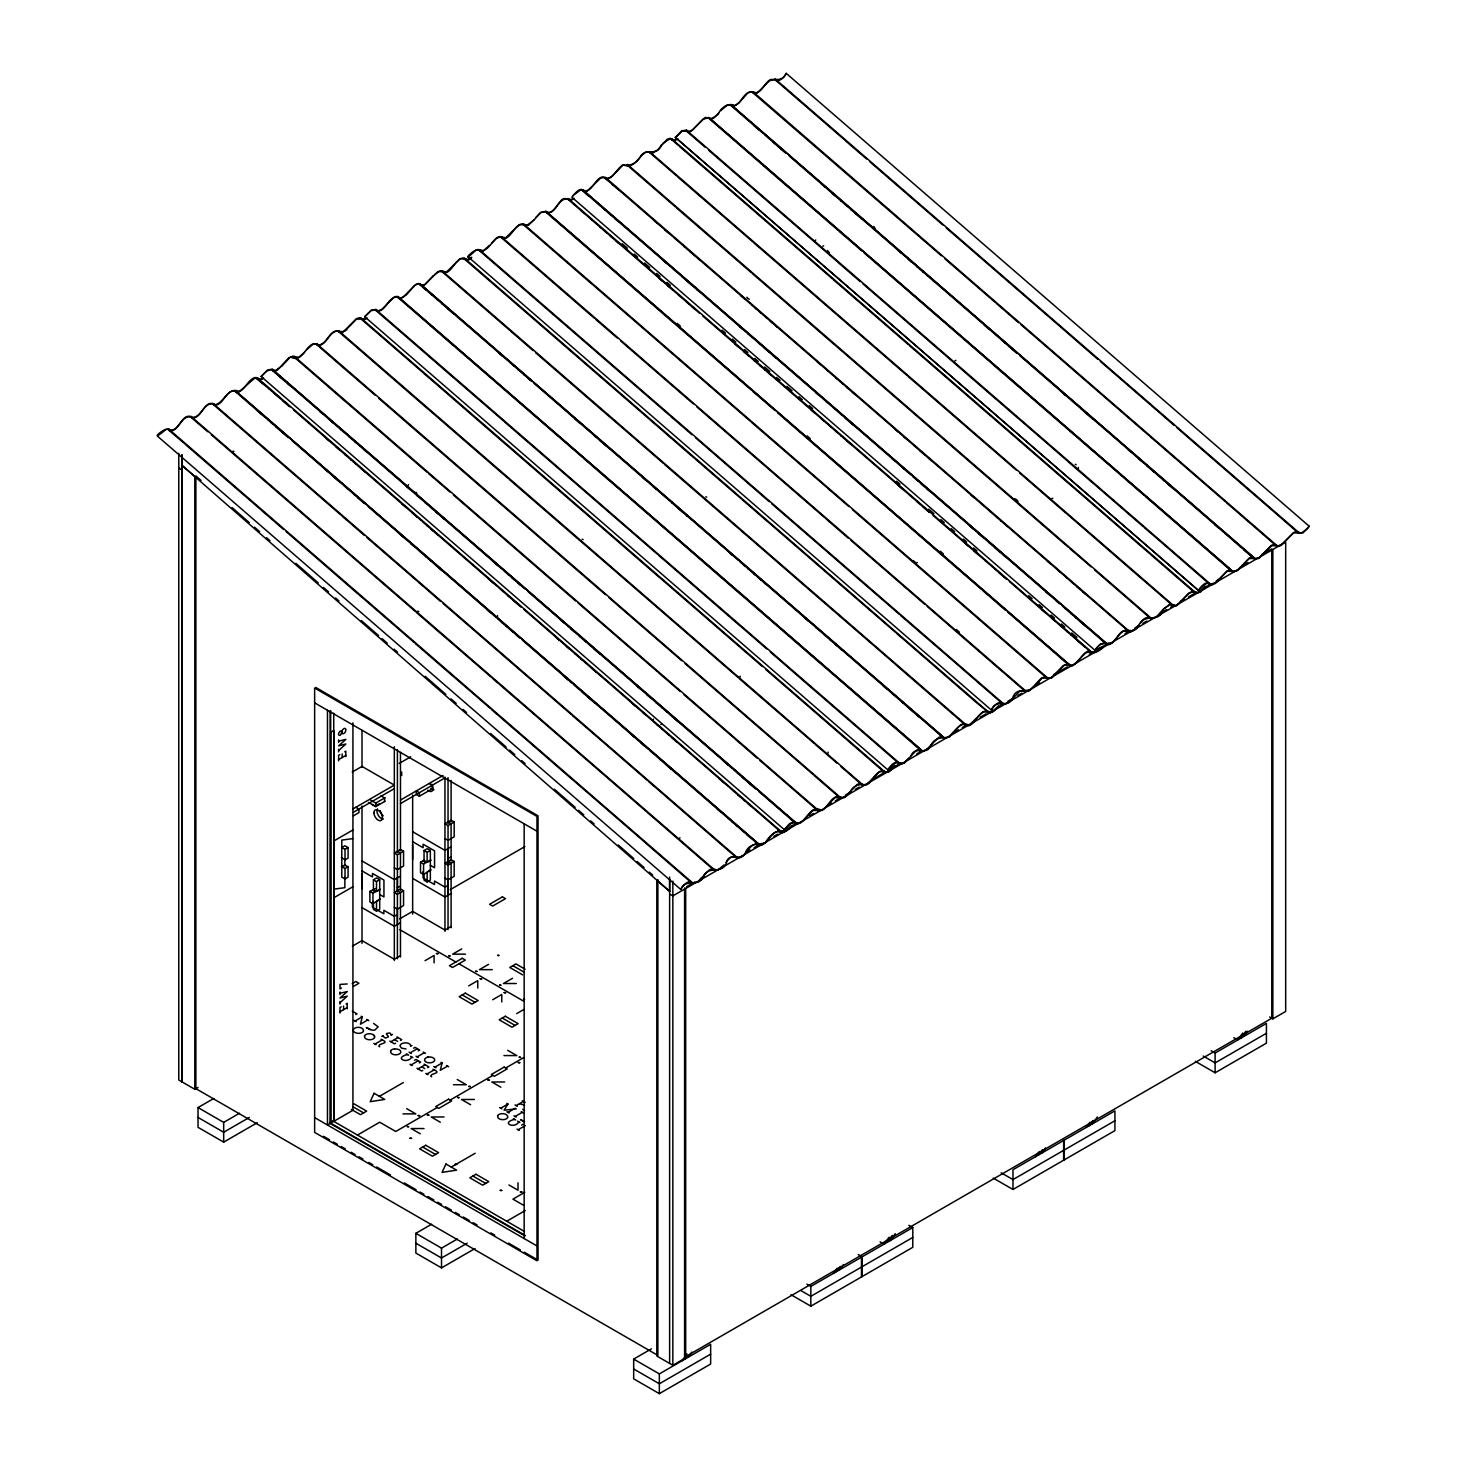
<?xml version="1.0" encoding="UTF-8"?>
<svg xmlns="http://www.w3.org/2000/svg" width="1467" height="1467" viewBox="0 0 1467 1467"><rect width="100%" height="100%" fill="white"/><g stroke="black" fill="none" stroke-linecap="round" stroke-linejoin="round"><path stroke-width="1.5" d="M181.981 454.788L181.981 1081.876L181.981 455.1M314.635 702.858L314.635 688.041L536.977 816.422L536.977 1260.758L314.635 1132.396L314.635 702.858L536.977 831.221M333.743 1121.375L333.743 730.474L330.68 732.253L330.68 1123.135L330.68 710.578M362.001 943.428L362.001 806.006M394.33 960.537L394.33 746.795M397.41 924.503L397.392 908.073M397.41 854.784L394.33 853.005L400.473 849.466L403.553 851.245L397.41 854.784L397.392 890.799L400.473 892.504L400.473 956.979M412.649 914.198L412.649 795.077M448.04 895.273L448.04 878.843M448.04 863.733L448.04 825.554L454.183 821.997L451.103 820.236L444.959 823.776L448.04 825.554M451.103 927.749L451.103 863.274L448.04 861.496M685.676 888.507L685.676 1357.855L672.84 1365.264L656.813 1356.003L656.813 880.237L669.63 891.349L669.63 876.991M455.118 1164.413L456.64 1164.413L455.1 1164.413M361.139 1016.228L362.239 1016.869L360.405 1024.223L367.685 1020.005M440.999 1062.328L442.117 1062.988L440.265 1070.323L447.545 1066.124M391.432 1035.005L389.965 1032.951L386.756 1033.428A1.925 1.119 0 0 0 386.481 1034.162L388.058 1035.904A2.567 1.485 0 0 1 388.333 1036.912L385.381 1038.104L382.649 1035.977M363.578 1030.934L363.303 1031.503A5.079 2.934 0 0 1 359.488 1033.3A5.281 3.044 0 0 1 353.345 1029.761M374.672 1037.334L374.397 1037.902A5.079 2.934 0 0 1 368.272 1039.626A5.079 2.934 0 0 1 364.678 1036.289M507.784 1117.249L507.509 1117.799A5.079 2.934 0 0 1 501.384 1119.541A5.079 2.934 0 0 1 497.79 1116.204M506.83 1103.404L507.93 1104.046L504.116 1110.207L516.311 1108.887M166.083 429.336C148.332 444.446 161.297 428.107 168.705 429.061L692.717 882.969L697.779 881.777L709.405 869.766L712.394 868.776L717.968 870.133L724.02 864.907M290.246 385.821L271.267 369.537L266.572 371.078L261.144 376.506L267.783 369.867L272.257 369.281L795.242 822.198C805.988 827.186 808.775 802.889 821.502 810.352C828.177 807.345 829.955 798.47 837.199 796.306C841.214 798.323 845.872 798.14 848.77 793.5M349.073 326.848L356.371 319.164L361.139 319.109M427.392 355.051L375.442 310.05L371.188 310.601L364.696 316.725L371.316 310.087L375.79 309.5L899.803 763.408L903.837 762.895L908.935 758.146M475.766 250.307C458.364 266.664 473.438 247.538 479.342 249.72L1003.355 703.628L1006.417 703.592L1010.488 700.658M533.988 220.105L540.278 212.623L545.889 211.303L1068.875 664.221C1078.777 670.016 1082.408 645.37 1092.677 652.687C1116.809 635.816 1092.585 661.067 1088.257 649.954M1138.19 625.786C1134.541 634.331 1127.775 628.188 1122.457 631.36C1117.084 634.367 1113.215 647.405 1105.88 642.858L582.876 189.94C578.42 186.676 570.938 199.2 572.772 195.771M661.489 144.555C657.711 156.621 647.68 148.185 641.537 154.824C637.338 163.259 630.48 166.376 622.778 164.909C616.103 168.998 611.776 182.495 602.662 176.847C594.557 178.259 591.696 194.598 582.876 189.94M1309.224 526.268L1303.063 532.851L1293.546 532.961L1280.893 545.651L1271.357 545.761L1258.704 558.45L1249.169 558.579L1236.534 571.268L1226.999 571.378L1215.409 583.371L1211.504 585.003L1208.423 583.334L1205.837 583.683L1198.484 590.523L675.333 137.385L681.953 130.746L686.428 130.16L1210.44 584.068L1215.501 582.876L1227.127 570.846L1230.116 569.874L1233.949 571.635L1237.671 570.076L1249.297 558.047L1252.305 557.057L1255.404 558.744L1258.833 557.937L1271.486 545.247L1274.475 544.257L1277.592 545.926L1281.021 545.119L1293.674 532.429L1296.663 531.457L1301.321 533.108L1307.317 528.78L1309.224 526.268L786.239 73.35C782.92 81.272 776.373 79.163 770.67 79.511C764.362 82.152 760.878 96.309 752.974 91.743C744.209 90.422 742.045 102.653 734.875 105.496C727.944 102.397 721.104 107.421 717.876 114.609M675.498 137.605L681.825 131.26L686.593 131.205M157.611 436.286L680.761 889.442C685.933 877.174 699.429 889.002 703.922 875.286C710.065 865.09 723.194 875.652 727.027 860.891M261.144 376.506L784.313 829.662L791.667 822.804L794.252 822.455L797.315 824.124L801.239 822.492L812.81 810.499L822.345 810.389L834.998 797.7L844.534 797.59L857.315 784.368L860.304 783.378L863.403 785.047L866.85 784.258L879.485 771.569L882.474 770.578L887.15 772.229L895.053 765.389L894.247 766.966L888.892 771.972L884.638 772.522L765.866 669.557M849.888 792.583C853.262 784.24 860.304 784.258 866.722 784.772C872.993 781.966 876.643 767.864 884.638 772.522M364.696 316.725L887.865 769.882L895.2 763.023L897.804 762.675L900.866 764.344L904.791 762.712L916.49 750.205L919.479 749.215L922.596 750.884L926.025 750.077L938.678 737.388L941.667 736.397L944.766 738.084L948.214 737.278L960.848 724.588L963.837 723.598L969.412 724.955L983.037 711.788L986.026 710.798L991.6 712.155L998.752 705.847L993.507 711.495L989.583 713.127L978.507 704.252M468.248 256.945L991.399 710.101C995.763 697.889 1007.774 709.405 1012.468 698.365C1016.466 685.474 1027.578 694.68 1033.685 686.758M1034.803 685.822L1042.083 678.139L1051.619 678.011L1064.272 665.321L1067.114 664.386L1070.195 666.055L1072.78 665.725L1085.378 653.218L1089.303 651.586L1091.723 652.962M571.782 197.165L1094.95 650.303L1100.268 644.178L1105.88 642.858M1162.304 610.29L1156.308 617.057L1151.247 618.23L627.253 164.322M1198.484 590.523C1200.226 587.167 1206.131 579.96 1210.44 584.068M681.917 1360.863L686.959 1353.913M684.997 1359.084L687.51 1355.618M688.06 1357.323L691.856 1352.097M833.421 1273.393L837.199 1268.166M836.483 1271.614L840.279 1266.406M839.564 1269.854L843.36 1264.627M889.112 1237.194L884.051 1244.163L880.108 1241.889M887.132 1242.384L892.174 1235.434M890.194 1240.605L895.255 1233.655M1035.555 1156.693L1039.351 1151.467M1038.636 1154.914L1042.414 1149.706M1041.698 1153.135L1045.494 1147.928M1086.185 1127.463L1089.981 1122.237M1089.266 1125.684L1093.043 1120.458M1092.347 1123.905L1097.389 1116.955M1242.751 1033.025L1237.69 1039.993L1233.747 1037.701M1240.77 1038.214L1245.813 1031.246M1243.833 1036.436L1247.628 1031.228M382.667 1036.417L383.309 1035.61L381.787 1036.472M281.517 366.53L289.824 357.581M304.568 352.19L298.516 357.435L292.942 356.078L288.834 357.783L277.171 370.271M306.64 349.769L313.021 344.268M433.315 275.594L425.21 284.36L421.781 285.166L418.682 283.479L415.674 284.47L403.04 297.159L400.326 298.058L397.3 296.389L394.568 296.737L381.878 309.299L378.156 310.857L375.79 309.5M489.483 245.447L483.432 250.674L479.342 249.72M491.555 243.027L495.846 238.718L499.77 237.086M533.841 219.83L528.633 225.093L524.379 225.643M535.913 217.409L541.268 212.403L545.541 211.853M718.757 113.069L713.53 118.35L709.276 118.9M720.829 110.648L727.21 105.147M726.092 862.486C730.071 851.318 740.12 861.881 745.236 853.281C749.124 841.948 758.201 845.615 765.352 842.535C770.322 834.631 777.015 828.91 785.487 831.221C802.541 813.837 781.636 842.021 777.62 829.295M911.007 755.725C915.445 745.236 925.164 755.78 930.225 746.868C934.002 736.819 942.016 738.213 949.149 737.094C954.815 732.381 959.766 720.444 968.275 725.817C976.307 724.221 979.278 707.956 988.171 712.742M1011.588 699.887L1019.913 690.939L1029.449 690.829L1041.093 678.341L1045.201 676.617L1048.318 678.304L1051.747 677.497L1063.282 665.541L1068.875 664.221M1095.904 648.964C1098.856 644.031 1104.193 641.812 1108.832 644.673C1116.002 642.436 1117.744 633.561 1124.474 630.645C1138.044 638.035 1139.712 612.748 1151.247 618.23M1140.281 623.365C1146.387 613.151 1159.59 623.75 1163.386 608.952M347.954 327.783C344.452 334.696 339.06 329.745 334.311 331.45C328.113 334.733 326.297 343.626 318.962 345.02C306.438 337.593 304.513 364.733 290.851 357.068M532.869 221.022L526.873 225.35L522.215 223.699L519.226 224.689L505.602 237.856L500.045 236.517L497.038 237.489L487.521 248.125L482.295 251.535M573.945 194.781L580.254 190.215M662.662 143.564L669.851 138.888M1163.478 609.282L1170.024 604.166L1174.774 605.798L1177.469 604.899L1189.004 592.943L1193.111 591.238L1198.686 592.595L1205.856 586.287L1200.593 591.935L1195.275 593.181L1150.238 554.178M280.399 367.282L275.429 370.528L272.257 369.281M434.47 274.769L438.761 271.67L441.989 271.633L509.526 330.13M716.758 115.361L711.788 118.607L705.205 117.397L692.497 129.958L688.775 131.517L686.428 130.16M728.2 860.065C731.795 853.812 736.599 859.405 740.982 857.37C746.923 854.014 748.812 845.964 755.615 843.837C766.893 851.685 770.633 826.911 781.086 832.302M1164.56 608.145L1169.786 604.716L1176.314 605.944L1188.93 593.438L1192.836 591.806L1195.275 593.181M338.602 750.591L345.882 743.989L338.602 745.896L345.882 739.386L338.602 741.183M339.996 1002.731L347.276 996.148L339.996 998.055L347.276 991.527L339.996 993.324M414.483 285.698L406.157 295.105L400.931 298.516M471.64 257.257L467.698 259.531L463.04 257.88L460.033 258.852L446.426 272.037L440.852 270.68L437.863 271.67L424.055 285.387M471.604 257.697C467.386 263.602 461.977 255.038 457.741 260.943C453.285 264.335 448.81 276.218 441.989 271.633M747.29 93.54L738.983 102.947L733.738 106.358M263.51 377.642C259.952 381.878 256.652 375.259 252.947 378.413C247.226 381.567 245.374 388.883 239.341 391.597C228.449 386.004 224.653 402.068 215.411 404.8C204.885 397.704 201.896 418.81 191.902 417.251C181.945 411.072 178.479 434.819 168.705 429.061M263.418 378.138L261.328 379.348M367.043 317.862L363.321 319.421L359.488 317.661L356.499 318.632L342.691 332.367M622.631 165.441L611.061 177.434L607.136 179.066L604.074 177.397L600.461 178.24L586.782 191.444M574.129 198.302C569.563 201.951 564.062 194.781 560.174 201.786C556.58 205.105 551.885 215.759 545.889 211.303M574.055 198.797L571.011 200.319M677.681 138.521L673.958 140.08L670.126 138.301L667.137 139.292L657.619 149.927L652.375 153.338M691.36 131.15L702.931 119.157L708.268 117.91M380.081 899.051L376.506 901.288L376.506 911.172L373.425 909.393L373.425 901.49M430.73 869.821L427.135 872.058L427.135 881.942L424.055 880.163L424.055 874.24M375.369 888.507L369.867 891.423L369.867 901.93L372.948 903.709L380.283 899.143M424.165 860.249L420.516 862.193L420.516 872.7L423.578 874.46L430.913 869.894M954.925 360.882L955.842 360.35M339.831 754.625L338.602 755.34L338.602 760.823M344.745 751.782L345.809 751.177L345.809 756.66M338.602 759.576L345.809 755.432M352.19 772.082L362.001 766.416L394.33 785.083L353.07 808.885M399.097 763.518L410.705 756.807M353.437 812.241L394.33 788.623M353.437 815.78L358.938 812.608L358.938 809.069L355.858 807.29M370.271 799.882L375.772 803.054L385.124 797.663M379.44 803.751L375.222 806.19L372.16 804.411M368.437 802.376L375.772 806.612L385.124 801.202M400.473 800.047L443.034 775.475M333.743 841.031L352.924 829.974M400.473 803.586L417.875 793.537M429.134 783.506L432.215 785.267L432.215 788.824L419.379 796.233L416.298 794.454L416.298 790.896L419.379 792.675L444.959 777.913M348.082 847.578L344.873 845.726L341.793 847.504L345.002 849.356L348.082 847.578L348.082 858.067L345.002 859.845L341.408 857.59M341.719 866.887L344.782 865.108M341.408 866.594L345.002 868.482L348.082 866.704L348.082 877.193L345.002 878.971L341.793 877.119L341.793 840.096L352.924 838.611M333.743 897.822L352.924 886.746M917.333 562.503L916.215 563.145L913.428 560.724M380.081 889.534L376.506 891.423L373.425 889.644L373.425 879.778L376.634 877.926L379.696 879.687L379.696 909.32L376.506 911.172M430.73 860.285L427.135 862.193L424.055 860.414L424.055 850.53L427.264 848.678L430.344 850.457L430.344 880.09L427.135 881.942M373.425 879.778L376.506 881.539L379.696 879.687M424.055 850.53L427.135 852.309L430.344 850.457M397.41 851.245L400.473 853.005L400.473 876.074L394.33 879.632L362.001 860.964M448.04 821.997L451.103 823.776L451.103 846.844L444.959 850.383L412.649 831.734M397.392 892.101L397.392 887.792L400.473 886.013L400.473 876.074M448.04 862.871L448.04 858.562L451.121 856.783L451.103 846.844M403.553 890.744L400.473 888.965L394.33 892.504L397.41 894.283L403.553 890.744L403.553 905.542L397.41 909.1L394.33 907.321M454.183 861.496L451.103 859.735L444.959 863.274L448.04 865.053L454.183 861.496L454.183 876.312L448.04 879.87L444.959 878.091M397.41 914.564L394.33 916.325L383.859 910.292L383.859 913.794L372.398 907.174L372.398 902.957M448.04 885.335L444.959 887.095L434.489 881.044L434.489 884.546L423.046 877.944L423.046 871.6M352.392 946.16L362.001 940.604L394.33 959.271L400.473 955.714M399.666 918.874L412.649 911.374L444.959 930.041L451.103 926.484M450.222 889.68L524.856 846.587M400.473 922.725L394.33 926.282L362.001 907.615M451.103 893.495L444.959 897.034L412.649 878.385M341.444 988.006L339.996 988.85L339.996 984.43L347.202 983.954M352.19 983.605L355.858 981.478L358.938 983.257L353.437 986.429M178.772 453.248L178.772 1080.024L194.799 1089.266L198.008 1087.414M341.224 1006.784L339.996 1007.481L339.996 1012.963M346.139 1003.941L347.202 1003.336L347.202 1008.819M425.027 960.683L434.104 955.439L434.104 962.847M339.996 1011.717L347.202 1007.572M461.702 948.911L452.625 954.155L465.461 954.155M355.821 1014.596L357.049 1013.88L352.3 1011.13M257.22 1122.75L223.681 1142.133L198.027 1127.316L198.027 1107.567L213.815 1098.453M355.051 1021.032L362.239 1016.869M488.529 964.387L479.434 969.65L492.289 969.65M198.027 1107.567L223.681 1122.383L239.469 1113.27M468.67 985.879L477.765 980.634L477.765 988.061M374.984 1044.064L382.172 1039.92M391.102 1035.189L392.514 1034.382M249.335 1117.432L223.681 1132.249L198.027 1117.432M390.864 1041.717L398.052 1037.554M395.577 1043.22L394.531 1043.826L389.782 1041.093M400.509 1040.396L401.738 1039.681L396.989 1036.931M512.533 978.269L503.456 983.513L516.292 983.513M411.915 1045.549L410.632 1046.301L410.448 1044.926A5.079 2.934 0 0 0 407.441 1043.055L405.442 1042.854A5.483 3.172 0 0 0 402.453 1043.404L401.628 1043.789A5.483 3.172 0 0 0 400.014 1045.989L401.518 1048.153L406.029 1048.96M686.593 886.728L694.514 882.162M700.474 878.715L704.435 876.422M746.098 852.382L750.059 850.09M754.038 847.798L757.999 845.505M773.861 836.337L777.84 834.063M791.722 826.031L795.682 823.739M809.582 815.725L813.543 813.433M827.425 805.42L831.404 803.127M835.365 800.835L841.306 797.406M845.285 795.114L851.227 791.685M855.206 789.393L859.167 787.101M873.048 779.087L884.949 772.21M890.909 768.781L900.83 763.042M916.692 753.891L920.671 751.599M954.394 732.125L958.354 729.832M962.315 727.54L966.295 725.248M980.176 717.235L986.117 713.806M1000.017 705.792L1003.978 703.5M1007.939 701.208L1011.918 698.915M1017.86 695.468L1021.839 693.194M1035.72 685.162L1039.681 682.87M1053.563 674.857L1067.463 666.843M1089.284 654.245L1093.245 651.953M1099.186 648.524L1109.107 642.803M1124.987 633.634L1128.948 631.342M1134.908 627.913L1138.869 625.62M1142.83 623.328L1146.809 621.036M1162.671 611.867L1166.632 609.575M1170.611 607.283L1174.572 604.991M1180.532 601.562L1184.492 599.269M1188.453 596.977L1194.413 593.548M1206.314 586.672L1210.275 584.379M1216.235 580.95L1220.196 578.658M1243.998 564.923L1247.977 562.631M1261.858 554.599L1271.779 548.878L1271.779 1018.245L684.594 1357.25L684.594 887.883M492.692 999.742L501.769 994.498L501.769 1001.924M413.621 1048.19L415.051 1047.365L419.709 1050.042L418.278 1050.885M407.478 1054.516C393.266 1058.11 407.808 1064.437 411.75 1056.992M410.192 1052.848L417.38 1048.703M417.123 1056.863L424.33 1052.719M414.538 1060.238L415.968 1059.412L420.644 1062.108L419.195 1062.933M411.108 1064.914L418.297 1060.751M418.003 1068.911L425.21 1064.749M516.696 1013.605L523.976 1009.406M352.924 1110.299L327.471 1124.987L327.471 710.266M422.734 1070.415L421.689 1071.02L416.94 1068.288M427.649 1067.591L428.877 1066.876L424.128 1064.125M379.403 1096.362L403.333 1082.554M434.929 1067.132L442.117 1062.988M426.915 1074.046L434.122 1069.901M357.453 1135.055L379.696 1122.218L395.723 1131.479L437.276 1107.475M450.112 1100.085L492.857 1075.384M505.693 1067.994L523.499 1057.707M500.742 1108.19L507.93 1104.046M516.182 1105.586L523.371 1101.442M508.022 1112.389L515.21 1108.245M515.1 1116.479L522.289 1112.334M514.495 1119.358C500.302 1122.97 514.844 1129.278 518.786 1121.833M521.574 1125.097L523.004 1124.254M451.268 1167.072L475.18 1153.264M518.126 1129.755L525.333 1125.611M475.051 1248.527L441.512 1267.891L415.858 1253.075L415.858 1233.325L431.646 1224.212M524.801 1192.286L512.937 1199.144L523.627 1205.306M415.858 1233.325L441.512 1248.142L457.301 1239.028M467.166 1243.209L441.512 1258.008L415.858 1243.209M506.72 1221.241L525.259 1210.532M633.671 1359.084L659.343 1373.901L710.651 1344.285L710.651 1364.035L659.343 1393.65L633.671 1378.833L633.671 1359.084L651.44 1348.833M1269.633 1017.016L1272.843 1018.85L1285.679 1011.46L1285.679 542.093L672.84 895.897L669.63 894.045M806.887 1284.157L810.829 1286.431L912.786 1227.567L912.786 1247.317L810.829 1306.18L791.098 1294.793M1211.174 1050.739L1215.116 1053.031L1266.424 1023.398L1266.424 1043.147L1215.116 1072.78L1195.385 1061.374M710.651 1354.151L659.343 1383.784L633.671 1368.968M912.786 1237.451L810.829 1296.315L800.964 1290.612M1114.92 1120.751L1012.982 1179.596L1001.136 1172.775M1266.424 1033.281L1215.116 1062.897L1203.27 1056.057M1012.982 1189.48L1114.92 1130.617L1114.92 1110.867L1012.982 1169.731L1012.982 1189.48L993.232 1178.093M420.516 862.193L423.578 863.971L430.913 860.065M369.867 891.423L372.948 893.201L380.283 889.314M748.372 92.843L750.352 92.018M756.88 93.246L769.478 80.74L774.796 79.493L844.075 139.475M645.847 152.11C638.2 156.712 633.726 169.897 623.658 164.927M675.517 140.209L676.544 139.713M505.418 238.406C512.625 235.967 515.284 222.14 523.866 225.148M415.546 285.001L417.527 284.176M365.906 319.054L361.652 319.604M172.611 430.565C179.818 428.107 182.476 414.281 191.04 417.306M232.905 451.231L233.95 451.378M417.582 611.189L418.81 611.611M740.12 676.122L740.101 677.057M690.334 131.663L687.106 131.7L705.132 147.213M254.8 378.119L238.204 392.459M276.163 370.784L272.917 370.821M524.636 1105.183L519.465 1103.697M394.586 1048.832L393.633 1048.997A5.061 2.916 0 0 0 390.515 1051.197M427.52 1057.047L428.492 1056.882M582.106 539.233L583.114 539.563M828.048 752.094L828.03 753.121M333.743 889.167L344.873 887.682L344.873 877.413M728.164 104.817L730.438 105.111L763.353 133.589M646.8 151.798L648.432 151.779M476.72 249.995L478.352 249.977M337.043 331.029C328.59 332.477 327.141 344.158 318.687 345.607M313.993 343.956L315.625 343.92M524.544 998.752L523.627 999.284L524.544 999.577M503.951 1055.58L516.806 1055.58L507.71 1050.335M504.666 1081.986L491.812 1081.986L500.907 1087.23M453.45 1084.736L466.304 1084.736L457.209 1079.492M474.354 1099.48L461.518 1099.48L470.595 1104.724M402.948 1113.893L415.803 1113.893L406.707 1108.649M444.061 1116.974L431.206 1116.974L440.302 1122.218M424.018 1128.545L411.163 1128.545L420.259 1133.789M396.989 296.957C387.581 296.902 386.078 312.416 376.469 311.041M255.68 378.009L269.195 388.883M234.262 390.9C224.836 390.552 222.801 407.789 213.228 404.507M680.01 837.84L679.093 838.372M370.179 1029.669L366.365 1027.56L372.068 1030.146A4.933 2.861 0 0 0 374.984 1029.981L378.156 1026.808L373.572 1023.398M705.792 496.781L706.746 497.111M751.984 91.999L918.874 236.279M732.106 106.376L730.438 105.111M650.743 153.357L649.074 152.073L676.782 176.077M581.886 190.197L594.667 200.997M591.953 220.05L567.711 199.054C557.955 197.458 556.323 214.439 546.549 212.843M569.379 200.337L567.711 199.054M480.663 251.554L478.994 250.27L669.484 415.253M419.159 284.14L431.94 294.94M399.299 298.535L398.144 297.746M317.936 345.497L316.267 344.232L348.449 372.196M236.554 392.478L235.417 391.689M167.715 429.318L183.943 443.107M795.242 822.198L789.649 823.519L784.313 829.662M344.488 864.815L348.082 866.704M178.772 468.065L181.981 469.917M315.717 687.436L538.041 815.799L538.041 1260.153L524.269 1252.195M380.925 795.847L384.574 797.956L384.574 801.514M444.959 838.592L448.04 840.371L454.183 836.813L454.183 821.997M412.63 841.673L423.119 847.724L423.119 844.222L434.562 850.823L434.562 867.731L430.363 865.31M423.046 861.037L424.917 862.119M394.33 867.822L397.41 869.601L403.553 866.043L403.553 851.245M362.001 870.903L372.49 876.954L372.49 873.452L383.932 880.053L383.932 896.96L379.715 894.54M525.094 969.192L515.926 963.911L509.782 967.45L522.6 974.858M512.863 965.689L523.847 972.034M372.398 890.267L374.268 891.349M399.904 929.711L455.852 962.004M458.933 963.782L523.701 1001.191M908.843 1225.293L912.786 1227.567M462.215 994.919L475.051 1002.328M502.246 1018.025L515.082 1025.433M858.195 1254.523L862.138 1256.816L862.138 1276.565M522.252 1100.8L525.168 1102.469M366.677 1019.418L368.804 1020.647M423.211 1052.059L425.43 1053.343M446.536 1065.537L448.664 1066.766M515.064 1104.944L517.301 1106.246M522.71 1109.364L524.563 1110.427M521.17 1111.693L523.407 1112.976M394.513 1039.608L397.649 1041.423M353.932 1020.372L356.169 1021.674M409.073 1052.206L411.31 1053.508M416.005 1056.222L418.242 1057.505M433.81 1066.491L436.029 1067.774M381.053 1039.259C391.304 1043.752 378.486 1042.854 378.889 1046.319L379.696 1046.778M406.359 1053.874L408.633 1055.176M410.632 1056.35L412.869 1057.634M433.003 1069.26C443.236 1073.734 430.436 1072.835 430.821 1076.301L431.628 1076.778M499.642 1107.548L501.861 1108.832M506.904 1111.748L509.122 1113.031M513.982 1115.837L516.201 1117.12M513.395 1118.716L515.65 1120.036M517.668 1121.191L519.886 1122.475M421.652 1066.802L424.788 1068.618M373.865 1043.422L376.102 1044.706M410.008 1064.272L412.227 1065.555M425.797 1073.404L428.034 1074.706M517.026 1129.113L519.263 1130.415M508.921 1184.969L518.016 1190.232L518.016 1182.805M353.822 1103.716L366.64 1111.124L360.497 1114.682L351.328 1109.382M352.575 1106.558L363.578 1112.903M422.698 1147.029L435.516 1154.437M472.887 1176.021L485.724 1183.429M332.642 1120.733L524.508 1231.51M329.562 1122.512L525.388 1235.562M524.856 1235.874L330.148 1123.447L330.148 711.018M314.635 1117.597L536.977 1245.96M323.584 1136.32L329.488 1139.731M333.412 1142.004L337.355 1144.278M341.279 1146.552L345.222 1148.826M351.126 1152.237L355.069 1154.511M358.993 1156.766L362.936 1159.04M368.84 1162.451L372.765 1164.725M376.707 1166.998L390.479 1174.957M404.25 1182.897L416.06 1189.719M419.984 1191.993L423.926 1194.266M427.869 1196.54L433.774 1199.951M437.698 1202.207L441.64 1204.48M445.565 1206.754L451.469 1210.165M455.412 1212.439L459.336 1214.713M463.279 1216.987L469.183 1220.397M473.126 1222.671L477.05 1224.927M490.822 1232.885L494.764 1235.159M508.536 1243.117L520.345 1249.921M749.252 299.231L748.518 298.791A6.62 4.639 13.9 0 1 747.877 298.314M775.144 78.943L1299.157 532.851M845.084 140.465L866.594 158.968M870.041 161.975L942.786 224.964M946.252 227.972L1074.394 338.95M1075.421 339.922L1097.921 359.433M1100.378 361.432L1150.586 404.929M1151.613 405.919L1156.803 410.412M1157.518 410.925L1174.132 425.412M1176.571 427.429L1252.048 492.912M1252.763 493.425L1298.808 533.401M752.974 91.743L1276.987 545.651M919.882 237.251L925.09 241.762M925.805 242.275L941.392 255.771M944.84 258.76L995.066 302.257M996.093 303.247L1001.283 307.74M1001.998 308.253L1018.593 322.74M1021.05 324.757L1149.193 435.736M1150.22 436.726L1155.409 441.219M1156.124 441.732L1174.462 457.722M1175.177 458.236L1225.385 501.732M1226.412 502.704L1231.602 507.215M1232.317 507.729L1250.654 523.701M1251.369 524.214L1276.638 546.201M730.786 104.542L1253.772 557.478M731.813 105.532L1254.798 558.45M770.267 139.603L775.475 144.096M778.94 147.085L785.854 153.1M789.319 156.089L841.269 201.089M846.477 205.582L851.667 210.074M855.133 213.082L917.48 267.067M922.67 271.578L927.859 276.071M933.049 280.564L993.672 333.064M1000.604 339.06L1005.794 343.553M1009.259 346.56L1016.191 352.557M1019.638 355.564L1069.865 399.042M1076.796 405.057L1081.986 409.55M1085.452 412.557L1092.383 418.553M1095.849 421.542L1147.799 466.543M1152.989 471.035L1158.178 475.546M1163.386 480.039L1223.991 532.521M1230.923 538.536L1234.389 541.525M1239.578 546.017L1246.51 552.032M1249.976 555.021L1253.441 558.028M753.965 125.575L759.173 130.086M764.362 134.579L769.552 139.09M773.017 142.079L785.138 152.586M821.52 184.072L824.967 187.079M831.899 193.076L835.365 196.065M840.554 200.576L847.486 206.572M850.952 209.561L861.349 218.565M897.712 250.068L901.178 253.058M908.091 259.054L911.557 262.061M916.765 266.554L923.678 272.55M927.144 275.558L934.076 281.554M984.302 325.051L989.492 329.543M994.681 334.054L999.889 338.547M1003.355 341.554L1017.199 353.547M1062.218 392.533L1065.684 395.54M1070.892 400.033L1076.081 404.544M1081.271 409.036L1095.134 421.029M1128.031 449.525L1131.497 452.533M1138.429 458.529L1141.894 461.518M1147.084 466.029L1154.016 472.026M1157.481 475.015L1164.395 481.029M1167.86 484.018L1173.068 488.529M1214.621 524.508L1218.087 527.515M1225.018 533.511L1230.208 538.004M1233.674 541.011L1240.605 547.008M1244.053 550.015L1254.45 559M708.616 117.36L1231.602 570.278M709.625 118.35L1232.61 571.268M709.991 119.414L761.941 164.396M762.968 165.386L838.152 230.392M839.161 231.383L844.35 235.875M845.065 236.389L861.679 250.875M864.118 252.892L992.279 363.871M993.287 364.843L1068.471 429.849M1069.48 430.84L1074.688 435.332M1075.403 435.846L1093.722 451.836M1094.437 452.349L1144.663 495.846M1145.69 496.836L1150.88 501.329M1151.595 501.842L1232.28 571.818M708.598 150.202L836.74 261.199M837.767 262.171L860.267 281.664M862.724 283.681L912.932 327.178M913.959 328.168L919.149 332.661M919.864 333.174L938.202 349.164M938.917 349.678L995.359 398.657M996.075 399.171L1014.394 415.143M1015.109 415.656L1067.059 460.656M1068.086 461.647L1092.328 482.643M1093.043 483.156L1143.27 526.653M1144.278 527.625L1149.486 532.136M1150.201 532.649L1210.092 584.618M675.333 137.385L1198.319 590.302M671.611 138.723L1195.623 592.631M678.194 145.27L671.263 139.273L672.271 140.264M679.203 146.26L684.392 150.753M685.107 151.266L703.445 167.256M704.16 167.77L832.321 278.748M833.329 279.739L838.519 284.231M839.234 284.745L857.572 300.735M858.287 301.248L908.513 344.727M909.522 345.717L914.73 350.228M915.445 350.741L990.922 416.206M991.637 416.72L1068.856 483.688M1069.571 484.22L1145.049 549.685M1145.764 550.198L1149.229 553.206M649.423 151.523L1173.435 605.431M677.809 177.067L682.999 181.56M683.714 182.073L702.051 198.063M702.766 198.577L752.993 242.055M754.001 243.045L759.191 247.538M759.906 248.051L907.101 375.534M908.128 376.524L913.318 381.017M914.033 381.53L989.528 447.013M990.243 447.527L1016.209 470.027M1019.675 473.016L1065.72 512.992M1066.436 513.505L1143.655 580.492M1144.37 581.005L1173.087 605.981M626.904 164.891L675.388 206.884M676.397 207.856L751.581 272.862M752.608 273.852L757.797 278.345M758.512 278.858L833.99 344.342M834.705 344.855L988.116 477.82M988.831 478.334L1064.327 543.799M1065.024 544.312L1068.489 547.319M1069.516 548.31L1074.706 552.802M1075.421 553.316L1091.008 566.812M1094.474 569.819L1150.917 618.799M605.064 177.14L1129.077 631.048M604.716 177.69L608.182 180.679M611.647 183.687L618.579 189.683M622.026 192.69L672.253 236.187M679.184 242.183L684.374 246.676M689.582 251.169L694.771 255.68M698.237 258.669L750.187 303.669M755.377 308.162L760.566 312.673M765.774 317.165L772.706 323.162M776.153 326.169L828.122 371.151M833.311 375.662L836.777 378.651M841.966 383.144L848.898 389.158M852.364 392.147L906.038 438.651M909.503 441.64L914.693 446.133M919.901 450.644L925.09 455.137M928.556 458.144L982.248 504.63M985.696 507.637L990.903 512.13M996.093 516.622L1001.283 521.133M1006.49 525.626L1060.164 572.112M1063.63 575.119L1067.096 578.126M1072.285 582.619L1079.217 588.615M1082.683 591.623L1127.701 630.608M605.743 178.681L621.33 192.177M654.227 220.673L657.693 223.662M664.624 229.659L668.072 232.666M673.28 237.159L678.469 241.67M683.659 246.163L699.246 259.659M740.817 295.656L744.282 298.645M751.196 304.659L756.404 309.152M759.869 312.159L766.783 318.156M770.248 321.145L777.18 327.141M817.009 361.634L820.475 364.641M827.406 370.638L832.596 375.149M836.062 378.138L842.993 384.134M846.459 387.141L855.114 394.641M894.943 429.134L898.409 432.123M903.599 436.634L908.788 441.127M913.996 445.62L931.307 460.62M971.136 495.113L974.601 498.12M981.533 504.116L984.999 507.124M990.188 511.616L997.12 517.613M1000.586 520.62L1007.499 526.616M1047.328 561.109L1050.794 564.098M1057.725 570.113L1062.915 574.606M1066.381 577.613L1073.312 583.609M1076.778 586.598L1085.433 594.098M1125.262 628.591L1128.728 631.599M583.903 190.93L1106.888 643.848M601.58 206.994L605.046 209.983M610.235 214.494L617.167 220.49M620.633 223.479L670.859 266.976M677.791 272.972L682.98 277.483M686.446 280.472L693.378 286.468M696.825 289.476L748.793 334.476M753.983 338.969L759.173 343.461M764.362 347.972L769.57 352.465M773.036 355.472L826.71 401.958M831.917 406.451L835.365 409.458M840.573 413.951L847.504 419.947M850.952 422.954L904.644 469.44M908.11 472.447L911.575 475.436M916.765 479.947L923.697 485.944M927.162 488.951L989.492 542.937M994.699 547.429L999.889 551.94M1003.355 554.929L1058.771 602.919M1062.236 605.926L1065.702 608.915M1070.892 613.426L1076.081 617.919M1081.289 622.411L1105.531 643.408M585.278 192.984L588.744 195.973M595.675 201.969L600.865 206.48M604.331 209.469L611.262 215.484M614.728 218.473L619.918 222.966M663.212 260.466L666.678 263.473M671.868 267.966L677.076 272.459M682.265 276.97L697.852 290.466M739.405 326.463L742.87 329.452M748.078 333.963L753.268 338.455M758.457 342.948L775.786 357.948M815.615 392.441L819.081 395.448M825.994 401.445L831.202 405.937M834.668 408.945L841.581 414.941M845.047 417.948L853.702 425.448M891.808 458.438L895.273 461.427M902.205 467.423L907.395 471.934M912.584 476.427L917.792 480.938M921.239 483.927L929.913 491.427M969.742 525.919L973.208 528.927M978.397 533.42L983.587 537.912M988.795 542.423L1006.105 557.423M1045.934 591.916L1049.4 594.905M1056.332 600.902L1059.797 603.909M1064.987 608.402L1071.919 614.398M1075.366 617.405L1085.763 626.409M1103.074 641.409L1106.54 644.398M622.173 243.632L627.344 248.106M634.221 254.066L637.668 257.055M644.563 263.015L649.734 267.489M656.611 273.449L660.058 276.438M666.953 282.397L670.401 285.387M722.057 330.13L725.505 333.119M732.4 339.079L735.847 342.068M744.447 349.531L747.895 352.502M754.79 358.48L758.237 361.45M764.655 367.025L769.808 371.481M776.648 377.404L780.077 380.375M786.935 386.316L792.07 390.754M798.928 396.695L802.339 399.666M809.197 405.589L812.626 408.56M896.557 481.249L899.986 484.22M928.776 509.159L933.947 513.633M940.842 519.593L944.29 522.582M951.166 528.542L954.614 531.531M963.232 538.994L966.68 541.965M973.556 547.943L977.004 550.914M1028.679 595.675L1032.126 598.646M1039.003 604.624L1042.45 607.595M1051.069 615.058L1054.516 618.047M1061.393 624.007L1064.84 626.996M1071.735 632.955L1076.906 637.43M568.059 198.503L1092.071 652.412M597.161 224.543L600.626 227.55M605.816 232.043L612.748 238.039M616.195 241.046L669.887 287.532M673.353 290.539L676.819 293.528M683.75 299.543L688.94 304.036M692.406 307.025L699.319 313.039M702.785 316.028L754.753 361.029M759.943 365.521L765.132 370.014M768.598 373.021L824.014 421.011M827.48 424.018L830.945 427.007M836.135 431.518L841.325 436.011M846.532 440.503L907.138 493.004M914.069 499L919.259 503.493M922.725 506.5L929.656 512.496M933.122 515.504L983.33 558.982M990.262 564.997L995.451 569.489M998.917 572.478L1005.849 578.493M1009.314 581.482L1061.264 626.482M1066.454 630.975L1071.662 635.468M1076.851 639.979L1090.714 651.971M580.859 210.533L584.324 213.54M591.238 219.537L596.446 224.029M599.911 227.037L606.825 233.033M610.29 236.022L618.946 243.522M658.793 278.015L662.24 281.022M667.448 285.515L672.638 290.026M677.827 294.519L683.035 299.011M686.501 302.019L695.156 309.519M734.985 344.012L738.451 347.019M743.641 351.512L748.83 356.004M754.038 360.515L760.951 366.512M764.417 369.501L771.349 375.515M811.178 410.008L814.643 412.997M821.575 418.994L826.765 423.505M830.23 426.494L837.162 432.49M840.628 435.497L851.007 444.501M897.767 484.99L902.957 489.483M908.165 493.994L913.354 498.487M916.82 501.494L928.941 511.983M965.304 543.487L968.77 546.476M973.96 550.969L979.167 555.48M984.357 559.972L989.547 564.465M994.754 568.976L1006.875 579.465M1041.497 609.465L1044.962 612.472M1051.894 618.469L1055.36 621.458M1060.549 625.969L1067.481 631.965M1070.947 634.954L1084.791 646.965M677.186 323.382L680.303 326.077M807.125 435.901L810.242 438.596M940.182 551.134L943.299 553.848M546.898 212.293L1069.883 665.211M547.264 213.357L593.31 253.333M594.025 253.846L671.244 320.833M671.959 321.346L751.617 390.332M752.626 391.304L757.834 395.815M758.549 396.328L774.118 409.825M777.583 412.814L981.936 589.789M982.963 590.779L988.153 595.272M988.868 595.785L1005.463 610.272M1007.921 612.289L1058.129 655.786M1059.156 656.758L1069.535 665.761M523.701 224.121L1047.713 678.011M525.076 226.156L591.916 284.14M592.631 284.653L750.205 421.121M751.232 422.111L826.416 487.117M827.425 488.108L832.633 492.6M833.329 493.114L848.916 506.61M852.382 509.617L1047.365 678.579M956.356 629.545L959.345 632.13M501.512 236.92L1025.525 690.829M514.312 248.95L501.164 237.471L502.191 238.461M515.027 249.463L590.504 314.947M591.219 315.46L594.685 318.449M595.712 319.439L617.204 337.96M620.669 340.949L693.396 403.938M696.862 406.946L825.004 517.924M826.031 518.915L848.549 538.407M850.988 540.424L901.215 583.903M902.223 584.893L907.431 589.386M908.128 589.899L924.742 604.386M927.181 606.403L1002.676 671.886M1003.391 672.399L1025.176 691.379M670.511 416.225L675.7 420.736M676.415 421.249L692.002 434.745M695.468 437.734L745.676 481.231M746.703 482.221L751.893 486.714M752.608 487.227L769.221 501.714M771.66 503.731L899.803 614.71M900.83 615.7L906.019 620.193M906.734 620.706L925.072 636.696M925.787 637.21L976.013 680.706M977.022 681.678L982.23 686.189M982.927 686.703L1003.006 704.178M464.526 258.284L988.52 712.192M464.177 258.834L665.046 432.802M666.073 433.792L671.263 438.285M671.978 438.798L690.315 454.788M691.03 455.302L741.257 498.798M742.265 499.77L747.473 504.281M748.17 504.795L766.508 520.767M767.223 521.28L895.383 632.259M896.392 633.249L901.6 637.76M902.297 638.273L977.792 703.738M442.337 271.083L966.35 724.991M510.553 331.12L515.742 335.613M516.457 336.126L533.053 350.613M535.51 352.63L610.987 418.095M611.702 418.608L663.652 463.609M664.679 464.599L739.845 529.587M740.872 530.577L746.061 535.07M746.776 535.583L822.272 601.067M822.969 601.58L893.971 663.066M894.998 664.056L966.001 725.542M420.149 283.901L943.153 736.819M421.176 284.873L944.161 737.809M437.129 299.433L442.319 303.944M447.508 308.437L508.132 360.937M513.322 365.43L518.511 369.922M523.719 374.433L530.632 380.43M534.098 383.419L584.324 426.915M591.256 432.912L596.446 437.423M599.911 440.412L606.843 446.408M610.309 449.415L660.517 492.912M667.448 498.908L672.638 503.401M677.846 507.912L683.035 512.405M686.501 515.412L738.451 560.394M743.641 564.887L748.848 569.398M754.038 573.89L760.97 579.887M764.435 582.894L816.385 627.876M821.575 632.387L825.041 635.376M830.23 639.887L837.162 645.883M840.628 648.872L894.302 695.376M897.767 698.365L902.975 702.876M908.165 707.369L913.354 711.862M916.82 714.869L942.804 737.369M422.551 286.927L426.017 289.934M431.225 294.427L438.138 300.423M441.604 303.431L453.725 313.92M498.762 352.924L502.227 355.913M509.141 361.909L514.349 366.42M517.814 369.409L524.728 375.405M528.193 378.413L531.659 381.42M574.954 418.902L580.143 423.413M585.351 427.906L590.541 432.398M594.007 435.406L609.594 448.902M642.491 477.398L645.957 480.387M652.888 486.402L656.354 489.391M661.544 493.902L666.733 498.395M671.941 502.888L687.51 516.384M729.081 552.381L732.546 555.388M739.478 561.384L744.668 565.877M748.133 568.884L755.065 574.881M758.512 577.888L765.444 583.884M805.273 618.377L808.739 621.366M815.67 627.363L820.86 631.874M824.326 634.863L831.257 640.859M834.723 643.866L841.636 649.863M883.207 685.859L886.673 688.867M891.863 693.359L897.052 697.852M902.26 702.363L919.571 717.363M940.347 735.352L943.813 738.359M397.979 296.701L920.964 749.619M398.987 297.691L921.991 750.609M397.63 297.251L428.804 324.244M429.813 325.234L435.021 329.727M435.736 330.24L454.055 346.23M454.77 346.744L582.931 457.722M583.939 458.713L589.147 463.205M589.844 463.719L608.182 479.709M608.897 480.222L659.123 523.719M660.15 524.691L665.34 529.202M666.055 529.715L741.532 595.18M742.247 595.694L819.466 662.681M820.181 663.194L895.659 728.659M896.374 729.172L899.839 732.18M900.848 733.152L921.643 751.159M428.419 356.041L433.609 360.534M434.324 361.047L452.661 377.037M453.376 377.551L503.603 421.029M504.611 422.019L509.819 426.53M510.516 427.044L528.853 443.016M529.569 443.529L657.729 554.508M658.738 555.498L663.946 559.991M664.643 560.504L740.138 625.987M740.853 626.501L766.819 649.001M770.285 651.99L816.33 691.984M817.046 692.497L899.454 763.959M360.974 318.064L884.986 771.972M362.349 320.118L372.031 328.59M372.746 329.103L422.973 372.6M423.981 373.59L429.189 378.083M429.904 378.596L505.382 444.079M506.097 444.593L581.574 510.058M582.289 510.571L659.508 577.558M660.223 578.071L739.881 647.057M740.908 648.047L746.098 652.54M746.813 653.053L762.4 666.55M338.785 330.864L862.798 784.772M349.861 341.408L338.437 331.414L339.464 332.404M350.558 341.921L427.777 408.89M428.492 409.403L503.988 474.886M504.685 475.4L508.15 478.389M509.177 479.379L580.18 540.865M580.895 541.378L738.488 677.864M739.496 678.836L814.68 743.842M815.689 744.833L820.897 749.325M821.612 749.839L837.199 763.335M840.646 766.342L862.449 785.322M316.615 343.681L840.628 797.59M349.164 372.728L375.149 395.21M378.614 398.217L424.66 438.193M425.357 438.706L502.576 505.675M503.291 506.188L578.787 571.672M579.483 572.185L582.949 575.192M583.976 576.164L605.468 594.685M608.933 597.674L681.66 660.663M685.126 663.671L813.286 774.649M814.295 775.64L840.279 798.14M294.427 356.481L818.439 810.389M294.078 357.031L347.056 403.003M347.771 403.517L423.248 469M423.963 469.513L427.429 472.502M428.456 473.493L433.645 478.004M434.36 478.517L449.947 492.013M453.413 495.002L575.651 600.975M578.09 602.992L657.748 671.978M658.775 672.968L663.964 677.461M664.679 677.974L680.266 691.47M683.732 694.478L733.958 737.956M734.967 738.946L740.157 743.457M740.872 743.971L757.485 758.439M759.924 760.456L818.091 810.939M273.265 370.271L796.269 823.189M278.822 375.827L284.03 380.338M287.495 383.327L341.169 429.831M344.635 432.82L349.824 437.331M355.032 441.824L360.222 446.316M363.688 449.324L419.104 497.313M422.569 500.32L426.035 503.309M431.225 507.82L438.156 513.817M441.622 516.806L502.227 569.306M509.159 575.302L514.349 579.795M517.814 582.802L524.746 588.799M528.212 591.806L580.162 636.788M585.351 641.281L590.541 645.792M594.007 648.781L656.354 702.785M661.544 707.277L666.752 711.77M671.941 716.281L732.546 768.763M739.478 774.759L744.668 779.27M748.133 782.259L755.065 788.256M758.531 791.263L794.894 822.767M319.678 411.31L323.143 414.317M330.075 420.314L333.541 423.321M340.454 429.318L343.92 432.307M349.128 436.818L356.041 442.814M359.507 445.803L366.438 451.799M406.267 486.31L409.733 489.3M416.665 495.296L421.854 499.807M425.32 502.796L432.252 508.792M435.699 511.8L444.373 519.3M492.857 561.293L498.047 565.785M503.254 570.296L508.444 574.789M511.91 577.778L520.565 585.278M560.394 619.771L563.86 622.778M570.791 628.775L574.239 631.782M579.447 636.275L586.378 642.271M589.826 645.278L600.223 654.282M636.586 685.767L640.052 688.775M646.984 694.771L650.449 697.76M655.639 702.271L662.571 708.268M666.036 711.257L678.157 721.764M723.176 760.75L728.365 765.261M733.573 769.753L738.763 774.246M742.229 777.253L756.073 789.246M790.713 819.246L795.921 823.739M257.422 377.844L781.434 831.752M274.402 393.394L279.592 397.887M283.058 400.894L289.989 406.891M293.455 409.88L345.405 454.88M350.595 459.373L355.784 463.884M360.992 468.376L421.597 520.877M426.787 525.369L433.719 531.366M437.184 534.373L497.79 586.855M504.721 592.851L509.911 597.362M513.377 600.351L520.308 606.348M523.774 609.355L575.724 654.337M580.914 658.848L586.122 663.341M591.311 667.852L596.501 672.344M599.966 675.333L651.916 720.334M657.124 724.826L662.314 729.337M667.503 733.83L728.127 786.33M735.04 792.327L740.248 796.819M743.714 799.827L750.627 805.823M754.093 808.812L780.077 831.312M263.29 383.877L257.073 378.394M268.498 388.37L289.274 406.377M325.637 437.863L329.103 440.87M336.035 446.867L339.5 449.874M344.69 454.367L351.622 460.363M355.069 463.37L365.466 472.356M401.83 503.859L405.295 506.848M412.227 512.863L417.417 517.356M422.624 521.849L427.814 526.36M431.28 529.349L438.211 535.345M488.419 578.842L493.627 583.353M498.817 587.845L504.006 592.338M507.472 595.345L521.335 607.338M555.956 637.338L559.422 640.327M566.354 646.342L569.819 649.331M575.009 653.824L581.941 659.838M585.406 662.827L599.251 674.82M632.167 703.316L635.614 706.324M642.546 712.32L646.012 715.328M652.943 721.324L658.133 725.817M661.599 728.824L668.53 734.82M671.996 737.809L677.186 742.32M718.757 778.317L723.946 782.81M729.136 787.302L734.325 791.813M737.791 794.802L744.723 800.799M748.188 803.806L753.378 808.299M235.252 390.644L758.237 843.562M236.26 391.634L759.264 844.552M234.903 391.194L266.077 418.187M271.267 422.698L278.198 428.694M281.664 431.701L288.577 437.698M292.043 440.687L342.269 484.183M349.201 490.18L354.391 494.672M357.856 497.68L364.788 503.676M368.254 506.683L420.204 551.665M425.393 556.176L430.583 560.669M435.791 565.162L496.396 617.662M501.586 622.155L506.793 626.666M511.983 631.158L518.915 637.155M522.38 640.162L572.588 683.64M579.52 689.655L584.71 694.148M588.175 697.155L595.107 703.151M598.573 706.14L648.799 749.637M655.712 755.633L660.92 760.144M666.11 764.637L671.299 769.13M674.765 772.137L726.715 817.119M731.923 821.63L737.112 826.123M742.302 830.615L749.234 836.63M752.699 839.619L757.889 844.13M256.707 410.173L261.896 414.684M267.086 419.177L272.294 423.688M275.741 426.677L287.88 437.184M324.244 468.67L327.709 471.677M332.899 476.17L338.088 480.663M343.296 485.174L348.486 489.666M353.675 494.159L364.073 503.163M400.436 534.666L403.902 537.655M410.833 543.652L414.299 546.659M419.489 551.152L426.42 557.148M429.868 560.156L442.007 570.663M487.026 609.649L490.491 612.656M497.423 618.652L502.613 623.145M506.078 626.152L512.992 632.149M516.457 635.138L519.923 638.145M563.218 675.645L568.426 680.138M573.615 684.631L578.805 689.142M582.271 692.131L597.858 705.627M630.755 734.123L634.221 737.131M641.152 743.127L644.618 746.116M649.808 750.627L654.997 755.12M660.205 759.613L675.792 773.127M717.345 809.106L720.81 812.113M727.742 818.109L732.932 822.602M736.397 825.609L743.329 831.606M746.795 834.613L751.984 839.106M755.45 842.113L758.916 845.102M213.063 403.462L737.076 857.37M340.876 514.99L212.715 404.012C202.959 402.416 201.327 419.397 191.554 417.802L207.856 431.811M341.884 515.981L347.092 520.473M347.789 520.987L364.403 535.473M366.842 537.49L417.068 580.969M418.095 581.959L423.285 586.452M424 586.965L440.595 601.452M443.052 603.469L571.195 714.447M572.222 715.438L577.411 719.93M578.126 720.444L596.464 736.434M597.179 736.947L647.387 780.444M648.414 781.434L653.604 785.927M654.319 786.44L729.796 851.905M730.511 852.437L736.727 857.92M190.893 416.261L714.887 870.169M211.321 434.8L415.674 611.776M416.683 612.766L421.891 617.259M422.588 617.772L440.925 633.762M441.64 634.276L491.867 677.772M492.875 678.744L498.083 683.255M498.798 683.769L517.136 699.741M517.833 700.254L645.993 811.251M647.002 812.223L652.21 816.734M652.925 817.247L714.557 870.72M184.97 444.098L260.136 509.104M261.163 510.094L266.352 514.587M267.067 515.1L283.681 529.587M286.12 531.604L361.597 597.069M362.312 597.582L414.262 642.583M415.289 643.573L490.473 708.561M491.482 709.551L496.671 714.062M497.386 714.576L515.724 730.548M516.439 731.061L572.882 780.041M573.597 780.554L644.6 842.04M645.608 843.03L692.369 883.519M201.052 480.479L195.881 475.95L195.881 1088.661L657.876 1355.398L657.876 879.613M232.079 507.582L249.317 522.655M254.488 527.166L259.659 531.677M266.554 537.711L270.001 540.718M295.857 563.31L318.266 582.894M323.437 587.423L328.608 591.935M335.503 597.949L338.969 600.975M361.377 620.559L378.614 635.614M382.062 638.622L387.233 643.151M394.128 649.166L397.575 652.173M425.155 676.287L445.84 694.349M451.011 698.879L456.182 703.39M463.077 709.423L466.524 712.43M490.656 733.518L506.17 747.07M509.617 750.077L514.789 754.606M521.684 760.621L525.131 763.647M554.453 789.246L575.137 807.327M578.585 810.334L583.756 814.845M590.651 820.878L594.098 823.886M618.23 844.974L633.744 858.525M637.191 861.551L644.086 867.565M649.258 872.095L652.705 875.102M669.63 891.349L181.981 465.369L194.799 476.482L194.799 1089.266M774.796 79.493C778.904 83.509 784.607 76.577 786.239 73.35M752.626 92.293L753.635 93.283M582.527 190.49L583.554 191.48M1003.355 703.628C999.027 699.521 993.141 706.727 991.399 710.101M419.8 284.451L420.827 285.423M899.803 763.408C895.493 759.301 889.607 766.508 887.865 769.882M692.717 882.969C688.408 878.861 682.503 886.068 680.761 889.442M168.357 429.611L169.383 430.601M873.8 226.468L874.992 228.394M448.04 848.623L448.04 858.562M397.41 877.853L397.41 887.792M1272.843 549.502L1272.843 1018.85M1215.116 1053.031L1215.116 1072.78M1064.29 1140.097L1064.29 1159.847M1063.612 1140.501L1063.612 1160.25M861.477 1257.201L861.477 1276.95M810.829 1286.431L810.829 1306.18M672.84 881.099L672.84 1365.264M669.63 879.246L669.63 1363.411M659.343 1373.901L659.343 1393.65M524.159 823.812L524.159 1238.551M451.103 780.426L451.103 821.648M451.103 856.783L451.103 861.092M448.04 777.62L448.04 823.427M448.04 865.053L448.04 929.528M444.959 777.107L444.959 931.307M441.512 1248.142L441.512 1267.891M427.135 852.309L427.135 862.193M423.578 863.971L423.578 874.46M419.379 792.675L419.379 796.233M412.649 844.625L412.649 859.424M401.683 772.045L401.683 775.585M400.473 752.406L400.473 850.878M400.473 886.013L400.473 890.341M397.41 749.6L397.41 852.657M397.41 894.283L397.41 958.758M376.506 881.539L376.506 891.423M375.772 803.054L375.772 806.612M372.948 893.201L372.948 903.709M362.001 730.419L362.001 767.058M362.001 873.855L362.001 888.672M352.924 722.828L352.924 1110.134M345.002 849.356L345.002 859.845M345.002 868.482L345.002 878.971M344.873 859.369L344.873 865.915M343.553 1006.05L343.553 1009.681M342.159 753.91L342.159 757.522M339.996 992.022L339.996 994.608M339.996 1001.466L339.996 1004.033M338.602 739.881L338.602 742.449M338.602 749.307L338.602 751.874M333.743 713.145L333.743 1121.21M223.681 1122.383L223.681 1142.133M373.26 1034.748A5.079 2.934 0 0 1 374.653 1036.252M364.421 1036.142A5.061 2.916 0 0 1 367.539 1033.942L368.51 1033.777A5.061 2.916 0 0 1 372.985 1034.583M374.378 1036.087A5.061 2.916 0 0 1 374.378 1037.187M353.345 1029.742A5.061 2.916 0 0 1 356.444 1027.542L357.416 1027.377A5.061 2.916 0 0 1 363.303 1030.806M427.777 1057.194A5.079 2.934 0 0 0 426.053 1061.998A5.079 2.934 0 0 0 434.36 1061.008L434.635 1060.439A5.079 2.934 0 0 0 428.712 1057.029M390.754 1051.362A5.079 2.934 0 0 0 394.366 1054.7A5.079 2.934 0 0 0 400.473 1052.958L400.748 1052.389A5.079 2.934 0 0 0 394.825 1048.997M653.145 719.747A5.281 3.704 13.9 0 1 653.457 719.105M661.727 724.185A5.281 3.704 13.9 0 1 660.902 724.551M497.533 1116.057A5.061 2.916 0 0 1 498.927 1114.498A5.079 2.934 0 0 1 500.65 1113.856L501.622 1113.691A5.079 2.934 0 0 1 507.527 1117.12M497.496 617.039A5.281 3.704 13.9 0 1 497.533 615.627M415.986 492.307A3.117 2.182 13.9 0 1 416.793 493.37M408.504 484.568A5.281 3.704 13.9 0 1 408.211 485.21M383.382 818.989A6.051 3.484 60 0 1 378.211 815.212A6.051 3.484 60 0 1 377.532 808.867M383.217 815.835A6.051 3.484 60 0 1 380.191 810.591M1078.318 467.423A5.3 3.723 13.9 0 1 1078.263 468.835M1014.265 498.67A5.079 3.557 13.9 0 1 1017.97 501.384M1052.829 498.267A5.281 3.704 13.9 0 1 1051.931 498.487M1075.293 464.305A5.079 3.557 13.9 0 1 1076.173 464.764M747.326 297.783A6.62 4.639 13.9 0 1 746.85 297.214M823.665 245.759A5.281 3.704 13.9 0 1 822.859 246.126M814.955 241.211A5.281 3.704 13.9 0 1 815.744 239.983M829.332 252.379A5.079 3.557 13.9 0 1 828.543 251.792M827.901 251.132A5.079 3.557 13.9 0 1 827.461 250.435M431.83 784.258A6.051 3.484 60 0 1 432.508 790.621A6.051 3.484 60 0 1 427.704 790.145M434.012 789.741A6.051 3.484 60 0 1 430.766 788.366M341.793 732.253L340.802 734.637A2.145 1.247 -60 0 1 339.555 735.352L339.042 735.224A2.476 1.43 -60 0 1 338.694 733.298L339.555 731.721A2.145 1.247 -60 0 1 340.802 730.988L341.664 731.556A2.952 1.705 -60 0 0 343.058 733.72A2.842 1.65 -60 0 0 344.983 732.4A2.952 1.705 -60 0 0 344.983 728.421A2.824 1.632 -60 0 0 343.846 728.677A2.952 1.705 -60 0 0 341.829 731.74L341.793 732.253M436.488 953.532L437.973 953.642L436.488 953.532M407.331 1126.638L408.816 1126.748L407.404 1126.528M448.774 955.842L450.259 955.952L448.847 955.732M410.026 1138.245L411.512 1138.374L410.026 1138.245M418.187 1115.58L419.672 1115.69L418.187 1115.58M427.374 1115.067L428.859 1115.177L427.374 1115.067M475.601 971.319L477.087 971.429L475.601 971.319M480.149 978.727L481.634 978.837L480.149 978.727M457.667 1097.573L459.153 1097.683L457.741 1097.463M497.606 955.402L499.092 955.53L497.68 955.31M468.688 1086.424L470.173 1086.534L468.688 1086.424M499.605 985.182L501.091 985.292L499.679 985.091M504.153 992.591L505.638 992.701L504.153 992.591M487.979 1080.079L489.465 1080.189L488.053 1079.969M519.19 1057.267L520.675 1057.377L519.263 1057.157M518.273 1062.585L519.758 1062.695L518.273 1062.585M500.265 1190.36L501.751 1190.471L500.265 1190.36M520.4 1191.901L521.885 1192.011L520.4 1191.901M374.085 1093.282L370.197 1101.68L384.739 1099.425L374.085 1093.282M445.95 1164.009L442.044 1172.39L456.585 1170.153L445.95 1164.009M502.411 896.869L489.575 904.277L492.655 906.056L505.492 898.648L502.411 896.869M462.27 958.299L449.434 965.708L452.514 967.487L465.351 960.078L462.27 958.299M465.296 993.141L459.153 996.698L471.971 1004.106L478.114 1000.549L465.296 993.141M505.326 1016.246L499.183 1019.803L512.001 1027.212L518.144 1023.654L505.326 1016.246M448.572 1099.186L435.736 1106.595L438.816 1108.374L451.634 1100.965L448.572 1099.186M504.153 1067.096L491.317 1074.504L494.397 1076.283L507.234 1068.875L504.153 1067.096M425.76 1145.269L419.617 1148.808L432.453 1156.216L438.596 1152.659L425.76 1145.269M475.968 1174.242L469.825 1177.799L482.643 1185.189L488.786 1181.65L475.968 1174.242M524.489 1121.815L520.693 1119.706L524.489 1121.815M373.883 812.773A6.051 3.484 60 0 0 380.301 820.75A6.051 3.484 60 0 0 380.301 812.205A6.051 3.484 60 0 0 373.883 812.773"/></g></svg>
